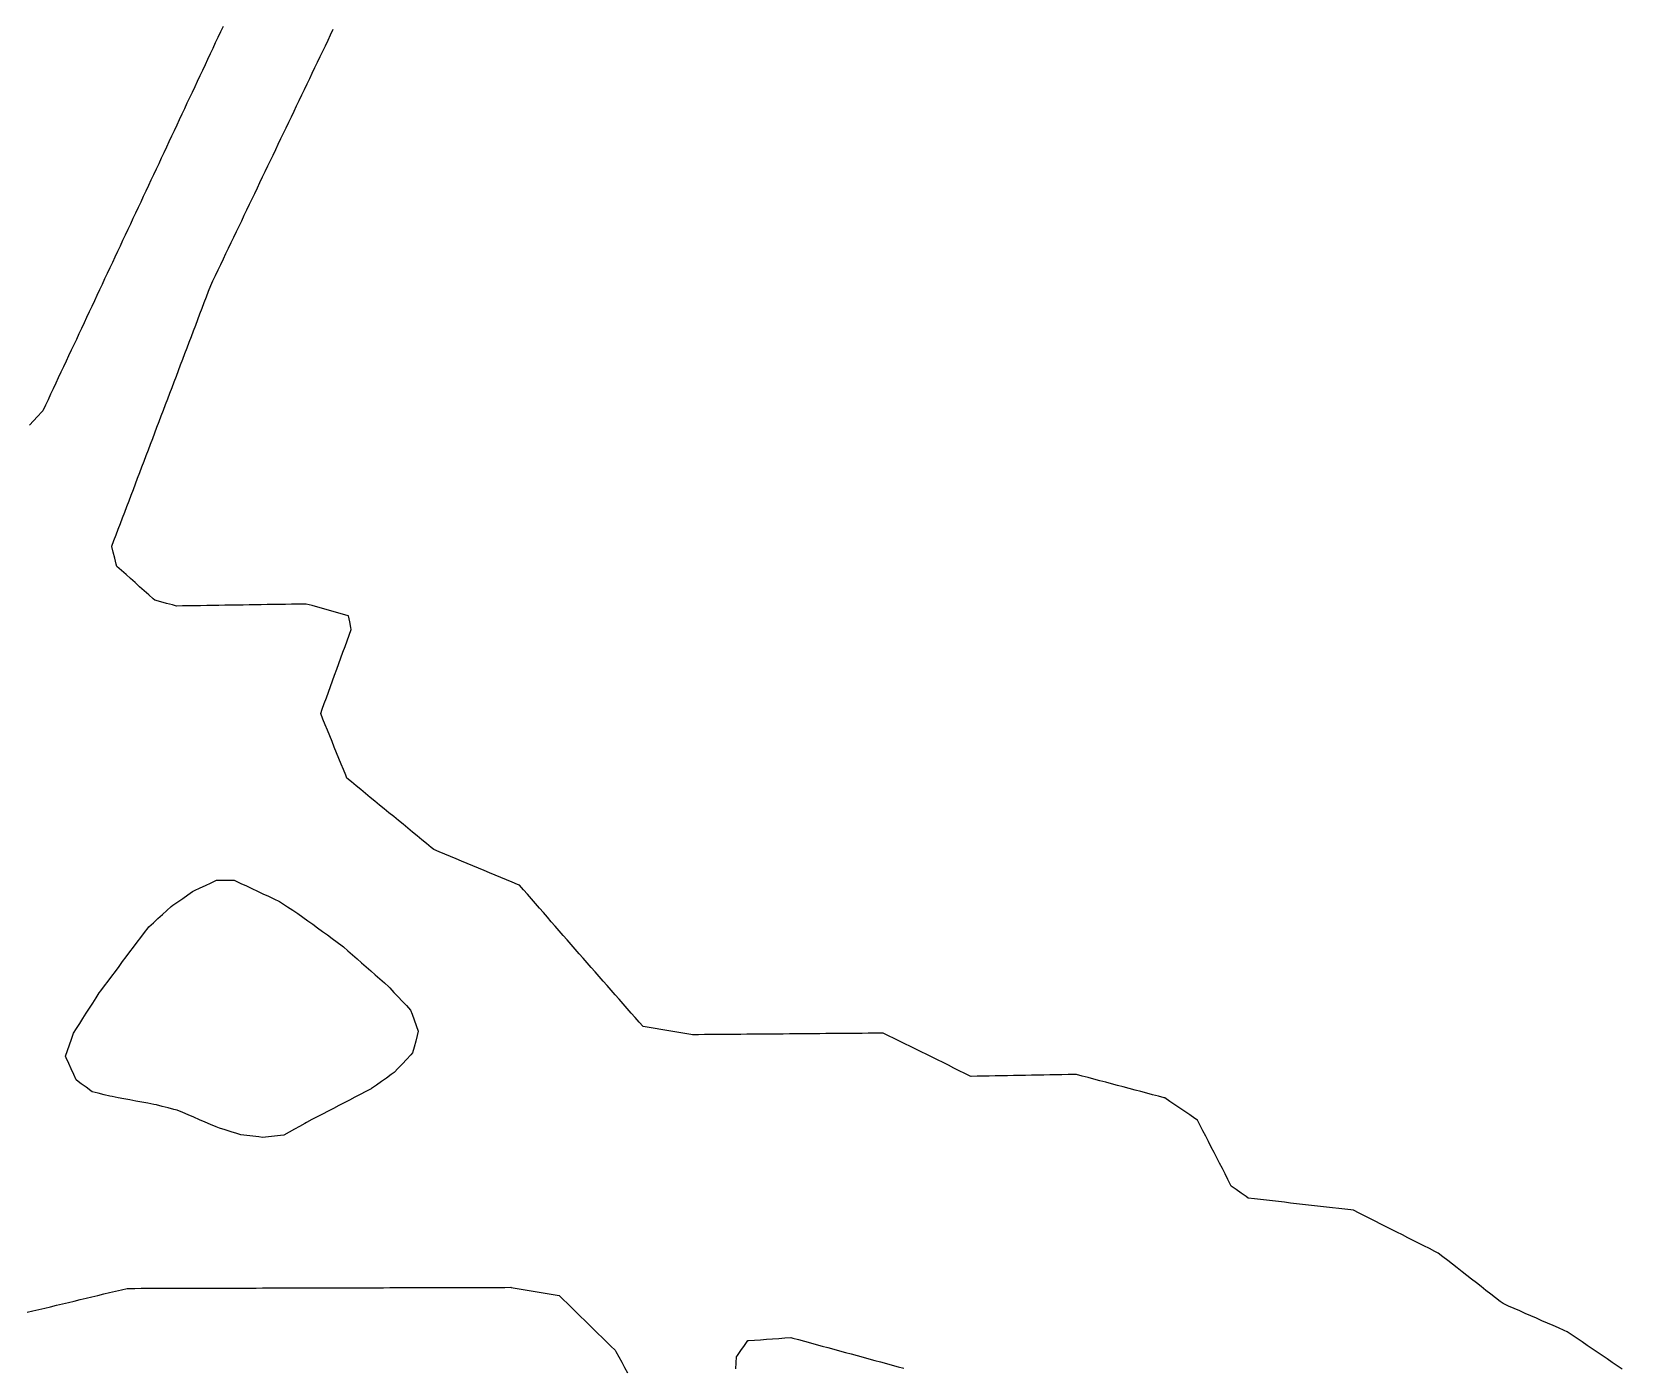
# Model space of a CAD drawing. Header units: millimetres. Extents: x 257 to 2289, y 96 to 1983.
# Drawn here: x 1909.5 to 2171.7, y 1256.8 to 1477.3 of the extents above; entities that cross this region are included whole.
import ezdxf

# ---------------------------------------------------------------- set-up
doc = ezdxf.new("R2010")
doc.units = ezdxf.units.MM
for name, color, linetype in [('ALL_HOLES', 1, 'Continuous'), ('ALL_ISLANDS', 7, 'Continuous'), ('OUTLINE_ISLAND_01', 7, 'Continuous'), ('OUTLINE_ISLAND_01_HOLE_58', 1, 'Continuous')]:
    doc.layers.add(name, color=color, linetype=linetype)

msp = doc.modelspace()

# ---------------------------------------------------------------- linework, layer by layer
at = {"layer": 'ALL_HOLES'}
msp.add_lwpolyline([(1915.0079, 1308.306), (1915.3365, 1309.2505), (1915.665, 1310.195), (1915.9935, 1311.1394), (1916.3221, 1312.0839), (1916.812, 1312.8503), (1917.3507, 1313.6928), (1917.8893, 1314.5353), (1918.428, 1315.3779), (1918.9666, 1316.2204), (1919.5053, 1317.0629), (1920.0439, 1317.9055), (1920.5826, 1318.748), (1920.8434, 1319.0962), (1921.4429, 1319.8966), (1922.0424, 1320.697), (1922.642, 1321.4973), (1923.2415, 1322.2977), (1923.841, 1323.098), (1924.4405, 1323.8984), (1925.04, 1324.6988), (1925.6396, 1325.4991), (1926.2391, 1326.2995), (1926.8386, 1327.0998), (1927.4381, 1327.9002), (1928.0376, 1328.7006), (1928.6371, 1329.5009), (1928.7836, 1329.6358), (1929.5192, 1330.3133), (1930.2548, 1330.9907), (1930.9903, 1331.6682), (1931.7259, 1332.3456), (1932.4615, 1333.0231), (1932.7025, 1333.1917), (1933.522, 1333.7648), (1934.3415, 1334.3378), (1935.161, 1334.9109), (1935.9805, 1335.484), (1936.3039, 1335.634), (1937.2111, 1336.0547), (1938.1182, 1336.4754), (1939.0254, 1336.8962), (1939.9326, 1337.3169), (1940.8194, 1337.3285), (1941.8193, 1337.3416), (1942.8192, 1337.3548), (1943.0512, 1337.2451), (1943.9553, 1336.8178), (1944.8594, 1336.3905), (1945.7635, 1335.9632), (1946.6676, 1335.5359), (1947.5717, 1335.1086), (1948.4758, 1334.6813), (1949.3799, 1334.254), (1950.284, 1333.8267), (1950.8135, 1333.4826), (1951.652, 1332.9377), (1952.4905, 1332.3928), (1953.329, 1331.8478), (1953.351, 1331.8318), (1954.1591, 1331.2427), (1954.9672, 1330.6536), (1955.7753, 1330.0646), (1956.5834, 1329.4755), (1957.3915, 1328.8865), (1958.1995, 1328.2974), (1959.0076, 1327.7083), (1959.8157, 1327.1193), (1960.6238, 1326.5302), (1960.8398, 1326.3401), (1961.5905, 1325.6794), (1962.3412, 1325.0188), (1963.0919, 1324.3581), (1963.8426, 1323.6975), (1964.5933, 1323.0368), (1965.344, 1322.3762), (1966.0947, 1321.7155), (1966.8454, 1321.0548), (1967.596, 1320.3942), (1968.3467, 1319.7335), (1968.5028, 1319.5664), (1969.1854, 1318.8356), (1969.868, 1318.1049), (1970.5506, 1317.3741), (1971.2332, 1316.6433), (1971.9158, 1315.9125), (1972.1591, 1315.251), (1972.5044, 1314.3125), (1972.8497, 1313.3741), (1973.195, 1312.4356), (1973.0142, 1311.7424), (1972.7616, 1310.7749), (1972.5091, 1309.8073), (1972.2566, 1308.8397), (1971.9501, 1308.5123), (1971.2666, 1307.7824), (1970.5831, 1307.0525), (1969.8996, 1306.3225), (1969.2161, 1305.5926), (1968.7459, 1305.2611), (1967.9286, 1304.6848), (1967.1113, 1304.1086), (1966.294, 1303.5324), (1965.4767, 1302.9561), (1965.4039, 1302.9182), (1964.517, 1302.4561), (1963.6302, 1301.9941), (1962.7433, 1301.532), (1961.8564, 1301.07), (1960.9696, 1300.6079), (1960.0827, 1300.1459), (1959.1959, 1299.6838), (1958.309, 1299.2218), (1957.4222, 1298.7598), (1956.5353, 1298.2977), (1955.6485, 1297.8357), (1954.7616, 1297.3736), (1954.4966, 1297.2242), (1953.6255, 1296.7329), (1952.7545, 1296.2417), (1951.8834, 1295.7505), (1951.0124, 1295.2593), (1950.4688, 1295.2052), (1949.4737, 1295.1061), (1948.4786, 1295.0069), (1947.4835, 1294.9078), (1946.8832, 1294.979), (1945.8902, 1295.0966), (1944.8971, 1295.2143), (1943.9041, 1295.332), (1943.2781, 1295.5288), (1942.3242, 1295.8287), (1941.3702, 1296.1286), (1940.4162, 1296.4285), (1939.863, 1296.6624), (1938.9419, 1297.0517), (1938.0208, 1297.4411), (1937.0998, 1297.8305), (1936.1787, 1298.2198), (1935.2576, 1298.6092), (1934.3365, 1298.9985), (1933.4154, 1299.3879), (1932.9042, 1299.52), (1931.936, 1299.7701), (1930.9678, 1300.0203), (1929.9996, 1300.2704), (1929.5712, 1300.3505), (1928.5883, 1300.5344), (1927.6054, 1300.7183), (1926.6224, 1300.9022), (1925.6395, 1301.0861), (1924.6565, 1301.27), (1923.6736, 1301.4539), (1922.6906, 1301.6377), (1922.3394, 1301.7221), (1921.3671, 1301.9555), (1920.3947, 1302.189), (1919.4223, 1302.4224), (1919.213, 1302.5776), (1918.4095, 1303.1729), (1917.606, 1303.7682), (1916.8026, 1304.3636), (1916.794, 1304.3825), (1916.3797, 1305.2926), (1915.9654, 1306.2027), (1915.5511, 1307.1129), (1915.1367, 1308.023)], close=True, dxfattribs=at)
at = {"layer": 'ALL_ISLANDS'}
for points in [[(1940.9917, 1478.169), (1940.5674, 1477.2635), (1940.143, 1476.358), (1939.7186, 1475.4526), (1939.2942, 1474.5471), (1938.8699, 1473.6416), (1938.4455, 1472.7361), (1938.0211, 1471.8306), (1937.5967, 1470.9251), (1937.1724, 1470.0196), (1936.748, 1469.1141), (1936.3236, 1468.2087), (1935.8992, 1467.3032), (1935.4749, 1466.3977), (1935.0505, 1465.4922), (1934.6261, 1464.5867), (1934.2017, 1463.6812), (1933.7774, 1462.7757), (1933.353, 1461.8703), (1932.9286, 1460.9648), (1932.5042, 1460.0593), (1932.0799, 1459.1538), (1931.6555, 1458.2483), (1931.2311, 1457.3428), (1930.8067, 1456.4373), (1930.3824, 1455.5318), (1929.958, 1454.6264), (1929.5336, 1453.7209), (1929.1092, 1452.8154), (1928.6849, 1451.9099), (1928.2605, 1451.0044), (1927.8361, 1450.0989), (1927.4117, 1449.1934), (1926.9874, 1448.288), (1926.563, 1447.3825), (1926.1386, 1446.477), (1925.7142, 1445.5715), (1925.2899, 1444.666), (1924.8655, 1443.7605), (1924.4411, 1442.855), (1924.0167, 1441.9496), (1923.5924, 1441.0441), (1923.168, 1440.1386), (1922.7436, 1439.2331), (1922.3192, 1438.3276), (1921.8949, 1437.4221), (1921.4705, 1436.5166), (1921.0461, 1435.6111), (1920.6217, 1434.7057), (1920.1974, 1433.8002), (1919.773, 1432.8947), (1919.3486, 1431.9892), (1918.9242, 1431.0837), (1918.4999, 1430.1782), (1918.0755, 1429.2727), (1917.6511, 1428.3673), (1917.2267, 1427.4618), (1916.8024, 1426.5563), (1916.378, 1425.6508), (1915.9536, 1424.7453), (1915.5292, 1423.8398), (1915.1049, 1422.9343), (1914.6805, 1422.0289), (1914.2561, 1421.1234), (1913.8317, 1420.2179), (1913.4074, 1419.3124), (1912.983, 1418.4069), (1912.5586, 1417.5014), (1912.1342, 1416.5959), (1911.7099, 1415.6904), (1911.2855, 1414.785), (1911.1008, 1414.5848), (1910.4226, 1413.8498), (1909.7445, 1413.1149), (1909.0663, 1412.38)], [(2171.7333, 1256.6641), (2170.907, 1257.2273), (2170.0807, 1257.7905), (2169.2544, 1258.3537), (2168.4281, 1258.9169), (2167.6017, 1259.4801), (2166.7754, 1260.0433), (2165.9491, 1260.6065), (2165.1228, 1261.1697), (2164.2964, 1261.7329), (2163.4701, 1262.2961), (2162.6438, 1262.8593), (2162.1559, 1263.0727), (2161.2397, 1263.4735), (2160.3236, 1263.8743), (2159.4074, 1264.2751), (2158.4912, 1264.6759), (2157.5751, 1265.0767), (2156.6589, 1265.4775), (2155.7427, 1265.8783), (2154.8266, 1266.2791), (2153.9104, 1266.6799), (2152.9942, 1267.0807), (2152.0781, 1267.4815), (2151.6363, 1267.8264), (2150.848, 1268.4418), (2150.0597, 1269.0571), (2149.2714, 1269.6724), (2148.4832, 1270.2877), (2147.6949, 1270.9031), (2146.9066, 1271.5184), (2146.1183, 1272.1337), (2145.3301, 1272.749), (2144.5418, 1273.3644), (2143.7535, 1273.9797), (2142.9653, 1274.595), (2142.177, 1275.2103), (2141.3887, 1275.8257), (2140.8306, 1276.1079), (2139.9382, 1276.5592), (2139.0459, 1277.0106), (2138.1535, 1277.4619), (2137.2611, 1277.9132), (2136.3688, 1278.3645), (2135.4764, 1278.8158), (2134.584, 1279.2671), (2133.6917, 1279.7184), (2132.7993, 1280.1698), (2131.9069, 1280.6211), (2131.0146, 1281.0724), (2130.1222, 1281.5237), (2129.2299, 1281.975), (2128.3375, 1282.4263), (2127.4451, 1282.8776), (2126.965, 1282.9334), (2125.9716, 1283.0487), (2124.9783, 1283.1639), (2123.985, 1283.2792), (2122.9916, 1283.3945), (2121.9983, 1283.5098), (2121.005, 1283.6251), (2120.0116, 1283.7403), (2119.0183, 1283.8556), (2118.025, 1283.9709), (2117.0316, 1284.0862), (2116.0383, 1284.2015), (2115.045, 1284.3168), (2114.0516, 1284.432), (2113.0583, 1284.5473), (2112.065, 1284.6626), (2111.0716, 1284.7779), (2110.0783, 1284.8932), (2109.7245, 1285.1433), (2108.908, 1285.7206), (2108.0915, 1286.2979), (2107.275, 1286.8752), (2107.1623, 1287.0949), (2106.706, 1287.9847), (2106.2497, 1288.8745), (2105.7933, 1289.7644), (2105.337, 1290.6542), (2104.8807, 1291.544), (2104.4244, 1292.4338), (2103.968, 1293.3236), (2103.5117, 1294.2134), (2103.0554, 1295.1032), (2102.5991, 1295.9931), (2102.1428, 1296.8829), (2101.6864, 1297.7727), (2101.2825, 1298.047), (2100.4552, 1298.6088), (2099.6279, 1299.1705), (2098.8006, 1299.7323), (2097.9733, 1300.2941), (2097.146, 1300.8558), (2096.3187, 1301.4176), (2096.2221, 1301.4432), (2095.2556, 1301.6998), (2094.2891, 1301.9565), (2093.3226, 1302.2131), (2092.356, 1302.4697), (2091.3895, 1302.7263), (2090.423, 1302.9829), (2089.4565, 1303.2395), (2088.49, 1303.4961), (2087.5235, 1303.7527), (2086.557, 1304.0094), (2085.5904, 1304.266), (2084.6239, 1304.5226), (2083.6574, 1304.7792), (2082.6909, 1305.0358), (2081.7244, 1305.2924), (2081.3408, 1305.2852), (2080.341, 1305.2662), (2079.3412, 1305.2472), (2078.3413, 1305.2283), (2077.3415, 1305.2093), (2076.3417, 1305.1903), (2075.3419, 1305.1714), (2074.342, 1305.1524), (2073.3422, 1305.1334), (2072.3424, 1305.1145), (2071.3426, 1305.0955), (2070.3428, 1305.0765), (2069.3429, 1305.0576), (2068.3431, 1305.0386), (2067.3433, 1305.0196), (2066.3435, 1305.0007), (2065.3437, 1304.9817), (2064.3438, 1304.9628), (2064.211, 1305.0282), (2063.314, 1305.4704), (2062.4171, 1305.9125), (2061.5201, 1306.3546), (2060.6232, 1306.7967), (2059.7262, 1307.2389), (2058.8293, 1307.681), (2057.9323, 1308.1231), (2057.0354, 1308.5652), (2056.1384, 1309.0074), (2055.2415, 1309.4495), (2054.3445, 1309.8916), (2053.4475, 1310.3337), (2052.5506, 1310.7759), (2051.6536, 1311.218), (2050.7567, 1311.6601), (2049.8597, 1312.1022), (2049.3915, 1312.0983), (2048.3915, 1312.09), (2047.3916, 1312.0816), (2046.3916, 1312.0733), (2045.3916, 1312.065), (2044.3917, 1312.0566), (2043.3917, 1312.0483), (2042.3917, 1312.0399), (2041.3918, 1312.0316), (2040.3918, 1312.0232), (2039.3918, 1312.0149), (2038.3919, 1312.0065), (2037.3919, 1311.9982), (2036.3919, 1311.9899), (2035.392, 1311.9815), (2034.392, 1311.9732), (2033.3921, 1311.9648), (2032.3921, 1311.9565), (2031.3921, 1311.9481), (2030.3922, 1311.9398), (2029.3922, 1311.9314), (2028.3922, 1311.9231), (2027.3923, 1311.9148), (2026.3923, 1311.9064), (2025.3923, 1311.8981), (2024.3924, 1311.8897), (2023.3924, 1311.8814), (2022.3924, 1311.873), (2021.3925, 1311.8647), (2020.3925, 1311.8563), (2019.3925, 1311.848), (2018.3926, 1311.8397), (2018.1517, 1311.8792), (2017.1649, 1312.0412), (2016.1781, 1312.2032), (2015.1913, 1312.3653), (2014.2045, 1312.5273), (2013.2177, 1312.6893), (2012.231, 1312.8513), (2011.2442, 1313.0133), (2010.2574, 1313.1753), (2009.607, 1313.9198), (2008.949, 1314.6729), (2008.2911, 1315.426), (2007.6332, 1316.1791), (2006.9753, 1316.9322), (2006.3173, 1317.6852), (2005.6594, 1318.4383), (2005.0015, 1319.1914), (2004.3435, 1319.9445), (2003.6856, 1320.6976), (2003.0277, 1321.4506), (2002.3698, 1322.2037), (2001.7118, 1322.9568), (2001.0539, 1323.7099), (2000.396, 1324.463), (1999.7381, 1325.2161), (1999.0801, 1325.9691), (1998.4222, 1326.7222), (1997.7643, 1327.4753), (1997.1064, 1328.2284), (1996.4484, 1328.9815), (1995.7905, 1329.7345), (1995.1326, 1330.4876), (1994.4746, 1331.2407), (1993.8167, 1331.9938), (1993.1588, 1332.7469), (1992.5009, 1333.5), (1991.8429, 1334.253), (1991.185, 1335.0061), (1990.5271, 1335.7592), (1989.8692, 1336.5123), (1989.579, 1336.633), (1988.6557, 1337.0173), (1987.7325, 1337.4015), (1986.8092, 1337.7857), (1985.886, 1338.1699), (1984.9627, 1338.5541), (1984.0395, 1338.9383), (1983.1162, 1339.3225), (1982.193, 1339.7067), (1981.2697, 1340.0909), (1980.3465, 1340.4751), (1979.4232, 1340.8593), (1978.5, 1341.2435), (1977.5767, 1341.6277), (1976.6535, 1342.0119), (1975.7302, 1342.3961), (1975.3107, 1342.7415), (1974.5387, 1343.3771), (1973.7667, 1344.0127), (1972.9947, 1344.6483), (1972.2226, 1345.2839), (1971.4506, 1345.9195), (1970.6786, 1346.5551), (1969.9065, 1347.1906), (1969.1345, 1347.8262), (1968.3625, 1348.4618), (1967.5905, 1349.0974), (1966.8184, 1349.733), (1966.0464, 1350.3686), (1965.2744, 1351.0042), (1964.5024, 1351.6398), (1963.7303, 1352.2754), (1962.9583, 1352.911), (1962.1863, 1353.5465), (1961.4143, 1354.1821), (1961.225, 1354.6493), (1960.8496, 1355.5761), (1960.4741, 1356.503), (1960.0987, 1357.4298), (1959.7233, 1358.3567), (1959.3478, 1359.2835), (1958.9724, 1360.2104), (1958.597, 1361.1372), (1958.2215, 1362.0641), (1957.8461, 1362.9909), (1957.4706, 1363.9178), (1957.0952, 1364.8446), (1957.3505, 1365.5463), (1957.6924, 1366.4861), (1958.0343, 1367.4258), (1958.3762, 1368.3656), (1958.7181, 1369.3053), (1959.06, 1370.245), (1959.4019, 1371.1848), (1959.7438, 1372.1245), (1960.0857, 1373.0642), (1960.4276, 1374.004), (1960.7695, 1374.9437), (1961.1114, 1375.8834), (1961.4533, 1376.8232), (1961.7952, 1377.7629), (1962.1371, 1378.7027), (1962.0774, 1379.0008), (1961.881, 1379.9813), (1961.6847, 1380.9618), (1961.4545, 1381.0256), (1960.4909, 1381.2927), (1959.5272, 1381.5599), (1958.5636, 1381.827), (1957.5999, 1382.0941), (1956.6362, 1382.3612), (1955.6726, 1382.6284), (1954.7089, 1382.8955), (1954.2945, 1382.8889), (1953.2947, 1382.8729), (1952.2948, 1382.8569), (1951.2949, 1382.8409), (1950.2951, 1382.8249), (1949.2952, 1382.8089), (1948.2953, 1382.7929), (1947.2954, 1382.7769), (1946.2956, 1382.761), (1945.2957, 1382.745), (1944.2958, 1382.729), (1943.296, 1382.713), (1942.2961, 1382.697), (1941.2962, 1382.681), (1940.2963, 1382.665), (1939.2965, 1382.6491), (1938.2966, 1382.6331), (1937.2967, 1382.6171), (1936.2968, 1382.6011), (1935.297, 1382.5851), (1934.2971, 1382.5691), (1933.2972, 1382.5531), (1932.6392, 1382.7374), (1931.6762, 1383.0072), (1930.7133, 1383.2769), (1929.7504, 1383.5466), (1929.4934, 1383.7731), (1928.7432, 1384.4344), (1927.9931, 1385.0956), (1927.2429, 1385.7569), (1926.4928, 1386.4181), (1925.7426, 1387.0794), (1924.9924, 1387.7407), (1924.2423, 1388.4019), (1923.4921, 1389.0632), (1923.3826, 1389.4873), (1923.1326, 1390.4555), (1922.8825, 1391.4237), (1922.6325, 1392.392), (1922.6553, 1392.452), (1923.0098, 1393.387), (1923.3644, 1394.3221), (1923.719, 1395.2571), (1924.0736, 1396.1921), (1924.4281, 1397.1271), (1924.7827, 1398.0622), (1925.1373, 1398.9972), (1925.4919, 1399.9322), (1925.8464, 1400.8673), (1926.201, 1401.8023), (1926.5556, 1402.7373), (1926.9102, 1403.6723), (1927.2647, 1404.6074), (1927.6193, 1405.5424), (1927.9739, 1406.4774), (1928.3285, 1407.4125), (1928.683, 1408.3475), (1929.0376, 1409.2825), (1929.3922, 1410.2175), (1929.7468, 1411.1526), (1930.1013, 1412.0876), (1930.4559, 1413.0226), (1930.8105, 1413.9576), (1931.1651, 1414.8927), (1931.5196, 1415.8277), (1931.8742, 1416.7627), (1932.2288, 1417.6978), (1932.5833, 1418.6328), (1932.9379, 1419.5678), (1933.2925, 1420.5028), (1933.6471, 1421.4379), (1934.0016, 1422.3729), (1934.3562, 1423.3079), (1934.7108, 1424.243), (1935.0654, 1425.178), (1935.4199, 1426.113), (1935.7745, 1427.048), (1936.1291, 1427.9831), (1936.4837, 1428.9181), (1936.8382, 1429.8531), (1937.1928, 1430.7882), (1937.5474, 1431.7232), (1937.902, 1432.6582), (1938.2565, 1433.5932), (1938.6111, 1434.5283), (1938.9657, 1435.4633), (1939.3221, 1436.2084), (1939.7536, 1437.1105), (1940.1851, 1438.0126), (1940.6166, 1438.9147), (1941.0481, 1439.8168), (1941.4797, 1440.7189), (1941.9112, 1441.621), (1942.3427, 1442.5231), (1942.7742, 1443.4252), (1943.2057, 1444.3273), (1943.6372, 1445.2294), (1944.0688, 1446.1315), (1944.5003, 1447.0336), (1944.9318, 1447.9357), (1945.3633, 1448.8378), (1945.7948, 1449.7399), (1946.2263, 1450.642), (1946.6579, 1451.5441), (1947.0894, 1452.4462), (1947.5209, 1453.3483), (1947.9524, 1454.2504), (1948.3839, 1455.1526), (1948.8154, 1456.0547), (1949.247, 1456.9568), (1949.6785, 1457.8589), (1950.11, 1458.761), (1950.5415, 1459.6631), (1950.973, 1460.5652), (1951.4045, 1461.4673), (1951.8361, 1462.3694), (1952.2676, 1463.2715), (1952.6991, 1464.1736), (1953.1306, 1465.0757), (1953.5621, 1465.9778), (1953.9936, 1466.8799), (1954.4252, 1467.782), (1954.8567, 1468.6841), (1955.2882, 1469.5862), (1955.7197, 1470.4883), (1956.1512, 1471.3904), (1956.5827, 1472.2925), (1957.0143, 1473.1947), (1957.4458, 1474.0968), (1957.8773, 1474.9989), (1958.3088, 1475.901), (1958.7403, 1476.8031), (1959.1718, 1477.7052)], [(1908.6768, 1266.0511), (1909.6494, 1266.2838), (1910.6219, 1266.5164), (1911.5945, 1266.7491), (1912.5671, 1266.9817), (1913.5396, 1267.2144), (1914.5122, 1267.447), (1915.4847, 1267.6796), (1916.4573, 1267.9123), (1917.4299, 1268.1449), (1918.4024, 1268.3776), (1919.375, 1268.6102), (1920.3476, 1268.8429), (1921.3201, 1269.0755), (1922.2927, 1269.3081), (1923.2652, 1269.5408), (1924.2378, 1269.7734), (1925.2104, 1270.0061), (1925.4746, 1270.0068), (1926.4746, 1270.0094), (1927.4746, 1270.0121), (1928.4746, 1270.0148), (1929.4746, 1270.0174), (1930.4746, 1270.0201), (1931.4746, 1270.0228), (1932.4746, 1270.0254), (1933.4746, 1270.0281), (1934.4746, 1270.0308), (1935.4746, 1270.0334), (1936.4746, 1270.0361), (1937.4746, 1270.0388), (1938.4746, 1270.0414), (1939.4746, 1270.0441), (1940.4746, 1270.0468), (1941.4746, 1270.0494), (1942.4746, 1270.0521), (1943.4746, 1270.0548), (1944.4746, 1270.0574), (1945.4746, 1270.0601), (1946.4746, 1270.0628), (1947.4746, 1270.0654), (1948.4746, 1270.0681), (1949.4745, 1270.0708), (1950.4745, 1270.0734), (1951.4745, 1270.0761), (1952.4745, 1270.0787), (1953.4745, 1270.0814), (1954.4745, 1270.0841), (1955.4745, 1270.0867), (1956.4745, 1270.0894), (1957.4745, 1270.0921), (1958.4745, 1270.0947), (1959.4745, 1270.0974), (1960.4745, 1270.1001), (1961.4745, 1270.1027), (1962.4745, 1270.1054), (1963.4745, 1270.1081), (1964.4745, 1270.1107), (1965.4745, 1270.1134), (1966.4745, 1270.1161), (1967.4745, 1270.1187), (1968.4745, 1270.1214), (1969.4745, 1270.1241), (1970.4745, 1270.1267), (1971.4745, 1270.1294), (1972.4745, 1270.1321), (1973.4745, 1270.1347), (1974.4745, 1270.1374), (1975.4745, 1270.1401), (1976.4745, 1270.1427), (1977.4744, 1270.1454), (1978.4744, 1270.1481), (1979.4744, 1270.1507), (1980.4744, 1270.1534), (1981.4744, 1270.1561), (1982.4744, 1270.1587), (1983.4744, 1270.1614), (1984.4744, 1270.1641), (1985.4744, 1270.1667), (1986.4744, 1270.1694), (1987.4744, 1270.172), (1988.4744, 1270.1747), (1988.53, 1270.1654), (1989.5162, 1270), (1990.5025, 1269.8346), (1991.4887, 1269.6692), (1992.4749, 1269.5039), (1993.4612, 1269.3385), (1994.4474, 1269.1731), (1995.4336, 1269.0077), (1996.4198, 1268.8423), (1997.0964, 1268.1804), (1997.8112, 1267.4811), (1998.526, 1266.7818), (1999.2408, 1266.0824), (1999.9556, 1265.3831), (2000.6704, 1264.6838), (2001.3852, 1263.9844), (2002.1, 1263.2851), (2002.8148, 1262.5858), (2003.5296, 1261.8865), (2004.2444, 1261.1871), (2004.9592, 1260.4878), (2005.674, 1259.7885), (2005.7894, 1259.5743), (2006.2638, 1258.694), (2006.7382, 1257.8137), (2007.2126, 1256.9334), (2007.6869, 1256.0531)], [(2025.5505, 1256.7034), (2025.605, 1257.7019), (2025.6595, 1258.7004), (2025.8156, 1258.9232), (2026.3892, 1259.7423), (2026.9629, 1260.5614), (2027.5365, 1261.3805), (2027.6399, 1261.3881), (2028.6372, 1261.4611), (2029.6346, 1261.5341), (2030.6319, 1261.6071), (2031.6292, 1261.68), (2032.6266, 1261.753), (2033.6239, 1261.826), (2034.6212, 1261.899), (2034.9551, 1261.808), (2035.92, 1261.5452), (2036.8848, 1261.2823), (2037.8496, 1261.0194), (2038.8144, 1260.7565), (2039.7793, 1260.4937), (2040.7441, 1260.2308), (2041.7089, 1259.9679), (2042.6738, 1259.7051), (2043.6386, 1259.4422), (2044.6034, 1259.1793), (2045.5683, 1258.9165), (2046.5331, 1258.6536), (2047.4979, 1258.3907), (2048.4628, 1258.1279), (2049.4276, 1257.865), (2050.3924, 1257.6021), (2051.3573, 1257.3392), (2052.3221, 1257.0764), (2053.2869, 1256.8135)]]:
    msp.add_lwpolyline(points, dxfattribs=at)
at = {"layer": 'OUTLINE_ISLAND_01'}
for points in [[(1940.9917, 1478.169), (1940.5674, 1477.2635), (1940.143, 1476.358), (1939.7186, 1475.4526), (1939.2942, 1474.5471), (1938.8699, 1473.6416), (1938.4455, 1472.7361), (1938.0211, 1471.8306), (1937.5967, 1470.9251), (1937.1724, 1470.0196), (1936.748, 1469.1141), (1936.3236, 1468.2087), (1935.8992, 1467.3032), (1935.4749, 1466.3977), (1935.0505, 1465.4922), (1934.6261, 1464.5867), (1934.2017, 1463.6812), (1933.7774, 1462.7757), (1933.353, 1461.8703), (1932.9286, 1460.9648), (1932.5042, 1460.0593), (1932.0799, 1459.1538), (1931.6555, 1458.2483), (1931.2311, 1457.3428), (1930.8067, 1456.4373), (1930.3824, 1455.5318), (1929.958, 1454.6264), (1929.5336, 1453.7209), (1929.1092, 1452.8154), (1928.6849, 1451.9099), (1928.2605, 1451.0044), (1927.8361, 1450.0989), (1927.4117, 1449.1934), (1926.9874, 1448.288), (1926.563, 1447.3825), (1926.1386, 1446.477), (1925.7142, 1445.5715), (1925.2899, 1444.666), (1924.8655, 1443.7605), (1924.4411, 1442.855), (1924.0167, 1441.9496), (1923.5924, 1441.0441), (1923.168, 1440.1386), (1922.7436, 1439.2331), (1922.3192, 1438.3276), (1921.8949, 1437.4221), (1921.4705, 1436.5166), (1921.0461, 1435.6111), (1920.6217, 1434.7057), (1920.1974, 1433.8002), (1919.773, 1432.8947), (1919.3486, 1431.9892), (1918.9242, 1431.0837), (1918.4999, 1430.1782), (1918.0755, 1429.2727), (1917.6511, 1428.3673), (1917.2267, 1427.4618), (1916.8024, 1426.5563), (1916.378, 1425.6508), (1915.9536, 1424.7453), (1915.5292, 1423.8398), (1915.1049, 1422.9343), (1914.6805, 1422.0289), (1914.2561, 1421.1234), (1913.8317, 1420.2179), (1913.4074, 1419.3124), (1912.983, 1418.4069), (1912.5586, 1417.5014), (1912.1342, 1416.5959), (1911.7099, 1415.6904), (1911.2855, 1414.785), (1911.1008, 1414.5848), (1910.4226, 1413.8498), (1909.7445, 1413.1149), (1909.0663, 1412.38)], [(2171.7333, 1256.6641), (2170.907, 1257.2273), (2170.0807, 1257.7905), (2169.2544, 1258.3537), (2168.4281, 1258.9169), (2167.6017, 1259.4801), (2166.7754, 1260.0433), (2165.9491, 1260.6065), (2165.1228, 1261.1697), (2164.2964, 1261.7329), (2163.4701, 1262.2961), (2162.6438, 1262.8593), (2162.1559, 1263.0727), (2161.2397, 1263.4735), (2160.3236, 1263.8743), (2159.4074, 1264.2751), (2158.4912, 1264.6759), (2157.5751, 1265.0767), (2156.6589, 1265.4775), (2155.7427, 1265.8783), (2154.8266, 1266.2791), (2153.9104, 1266.6799), (2152.9942, 1267.0807), (2152.0781, 1267.4815), (2151.6363, 1267.8264), (2150.848, 1268.4418), (2150.0597, 1269.0571), (2149.2714, 1269.6724), (2148.4832, 1270.2877), (2147.6949, 1270.9031), (2146.9066, 1271.5184), (2146.1183, 1272.1337), (2145.3301, 1272.749), (2144.5418, 1273.3644), (2143.7535, 1273.9797), (2142.9653, 1274.595), (2142.177, 1275.2103), (2141.3887, 1275.8257), (2140.8306, 1276.1079), (2139.9382, 1276.5592), (2139.0459, 1277.0106), (2138.1535, 1277.4619), (2137.2611, 1277.9132), (2136.3688, 1278.3645), (2135.4764, 1278.8158), (2134.584, 1279.2671), (2133.6917, 1279.7184), (2132.7993, 1280.1698), (2131.9069, 1280.6211), (2131.0146, 1281.0724), (2130.1222, 1281.5237), (2129.2299, 1281.975), (2128.3375, 1282.4263), (2127.4451, 1282.8776), (2126.965, 1282.9334), (2125.9716, 1283.0487), (2124.9783, 1283.1639), (2123.985, 1283.2792), (2122.9916, 1283.3945), (2121.9983, 1283.5098), (2121.005, 1283.6251), (2120.0116, 1283.7403), (2119.0183, 1283.8556), (2118.025, 1283.9709), (2117.0316, 1284.0862), (2116.0383, 1284.2015), (2115.045, 1284.3168), (2114.0516, 1284.432), (2113.0583, 1284.5473), (2112.065, 1284.6626), (2111.0716, 1284.7779), (2110.0783, 1284.8932), (2109.7245, 1285.1433), (2108.908, 1285.7206), (2108.0915, 1286.2979), (2107.275, 1286.8752), (2107.1623, 1287.0949), (2106.706, 1287.9847), (2106.2497, 1288.8745), (2105.7933, 1289.7644), (2105.337, 1290.6542), (2104.8807, 1291.544), (2104.4244, 1292.4338), (2103.968, 1293.3236), (2103.5117, 1294.2134), (2103.0554, 1295.1032), (2102.5991, 1295.9931), (2102.1428, 1296.8829), (2101.6864, 1297.7727), (2101.2825, 1298.047), (2100.4552, 1298.6088), (2099.6279, 1299.1705), (2098.8006, 1299.7323), (2097.9733, 1300.2941), (2097.146, 1300.8558), (2096.3187, 1301.4176), (2096.2221, 1301.4432), (2095.2556, 1301.6998), (2094.2891, 1301.9565), (2093.3226, 1302.2131), (2092.356, 1302.4697), (2091.3895, 1302.7263), (2090.423, 1302.9829), (2089.4565, 1303.2395), (2088.49, 1303.4961), (2087.5235, 1303.7527), (2086.557, 1304.0094), (2085.5904, 1304.266), (2084.6239, 1304.5226), (2083.6574, 1304.7792), (2082.6909, 1305.0358), (2081.7244, 1305.2924), (2081.3408, 1305.2852), (2080.341, 1305.2662), (2079.3412, 1305.2472), (2078.3413, 1305.2283), (2077.3415, 1305.2093), (2076.3417, 1305.1903), (2075.3419, 1305.1714), (2074.342, 1305.1524), (2073.3422, 1305.1334), (2072.3424, 1305.1145), (2071.3426, 1305.0955), (2070.3428, 1305.0765), (2069.3429, 1305.0576), (2068.3431, 1305.0386), (2067.3433, 1305.0196), (2066.3435, 1305.0007), (2065.3437, 1304.9817), (2064.3438, 1304.9628), (2064.211, 1305.0282), (2063.314, 1305.4704), (2062.4171, 1305.9125), (2061.5201, 1306.3546), (2060.6232, 1306.7967), (2059.7262, 1307.2389), (2058.8293, 1307.681), (2057.9323, 1308.1231), (2057.0354, 1308.5652), (2056.1384, 1309.0074), (2055.2415, 1309.4495), (2054.3445, 1309.8916), (2053.4475, 1310.3337), (2052.5506, 1310.7759), (2051.6536, 1311.218), (2050.7567, 1311.6601), (2049.8597, 1312.1022), (2049.3915, 1312.0983), (2048.3915, 1312.09), (2047.3916, 1312.0816), (2046.3916, 1312.0733), (2045.3916, 1312.065), (2044.3917, 1312.0566), (2043.3917, 1312.0483), (2042.3917, 1312.0399), (2041.3918, 1312.0316), (2040.3918, 1312.0232), (2039.3918, 1312.0149), (2038.3919, 1312.0065), (2037.3919, 1311.9982), (2036.3919, 1311.9899), (2035.392, 1311.9815), (2034.392, 1311.9732), (2033.3921, 1311.9648), (2032.3921, 1311.9565), (2031.3921, 1311.9481), (2030.3922, 1311.9398), (2029.3922, 1311.9314), (2028.3922, 1311.9231), (2027.3923, 1311.9148), (2026.3923, 1311.9064), (2025.3923, 1311.8981), (2024.3924, 1311.8897), (2023.3924, 1311.8814), (2022.3924, 1311.873), (2021.3925, 1311.8647), (2020.3925, 1311.8563), (2019.3925, 1311.848), (2018.3926, 1311.8397), (2018.1517, 1311.8792), (2017.1649, 1312.0412), (2016.1781, 1312.2032), (2015.1913, 1312.3653), (2014.2045, 1312.5273), (2013.2177, 1312.6893), (2012.231, 1312.8513), (2011.2442, 1313.0133), (2010.2574, 1313.1753), (2009.607, 1313.9198), (2008.949, 1314.6729), (2008.2911, 1315.426), (2007.6332, 1316.1791), (2006.9753, 1316.9322), (2006.3173, 1317.6852), (2005.6594, 1318.4383), (2005.0015, 1319.1914), (2004.3435, 1319.9445), (2003.6856, 1320.6976), (2003.0277, 1321.4506), (2002.3698, 1322.2037), (2001.7118, 1322.9568), (2001.0539, 1323.7099), (2000.396, 1324.463), (1999.7381, 1325.2161), (1999.0801, 1325.9691), (1998.4222, 1326.7222), (1997.7643, 1327.4753), (1997.1064, 1328.2284), (1996.4484, 1328.9815), (1995.7905, 1329.7345), (1995.1326, 1330.4876), (1994.4746, 1331.2407), (1993.8167, 1331.9938), (1993.1588, 1332.7469), (1992.5009, 1333.5), (1991.8429, 1334.253), (1991.185, 1335.0061), (1990.5271, 1335.7592), (1989.8692, 1336.5123), (1989.579, 1336.633), (1988.6557, 1337.0173), (1987.7325, 1337.4015), (1986.8092, 1337.7857), (1985.886, 1338.1699), (1984.9627, 1338.5541), (1984.0395, 1338.9383), (1983.1162, 1339.3225), (1982.193, 1339.7067), (1981.2697, 1340.0909), (1980.3465, 1340.4751), (1979.4232, 1340.8593), (1978.5, 1341.2435), (1977.5767, 1341.6277), (1976.6535, 1342.0119), (1975.7302, 1342.3961), (1975.3107, 1342.7415), (1974.5387, 1343.3771), (1973.7667, 1344.0127), (1972.9947, 1344.6483), (1972.2226, 1345.2839), (1971.4506, 1345.9195), (1970.6786, 1346.5551), (1969.9065, 1347.1906), (1969.1345, 1347.8262), (1968.3625, 1348.4618), (1967.5905, 1349.0974), (1966.8184, 1349.733), (1966.0464, 1350.3686), (1965.2744, 1351.0042), (1964.5024, 1351.6398), (1963.7303, 1352.2754), (1962.9583, 1352.911), (1962.1863, 1353.5465), (1961.4143, 1354.1821), (1961.225, 1354.6493), (1960.8496, 1355.5761), (1960.4741, 1356.503), (1960.0987, 1357.4298), (1959.7233, 1358.3567), (1959.3478, 1359.2835), (1958.9724, 1360.2104), (1958.597, 1361.1372), (1958.2215, 1362.0641), (1957.8461, 1362.9909), (1957.4706, 1363.9178), (1957.0952, 1364.8446), (1957.3505, 1365.5463), (1957.6924, 1366.4861), (1958.0343, 1367.4258), (1958.3762, 1368.3656), (1958.7181, 1369.3053), (1959.06, 1370.245), (1959.4019, 1371.1848), (1959.7438, 1372.1245), (1960.0857, 1373.0642), (1960.4276, 1374.004), (1960.7695, 1374.9437), (1961.1114, 1375.8834), (1961.4533, 1376.8232), (1961.7952, 1377.7629), (1962.1371, 1378.7027), (1962.0774, 1379.0008), (1961.881, 1379.9813), (1961.6847, 1380.9618), (1961.4545, 1381.0256), (1960.4909, 1381.2927), (1959.5272, 1381.5599), (1958.5636, 1381.827), (1957.5999, 1382.0941), (1956.6362, 1382.3612), (1955.6726, 1382.6284), (1954.7089, 1382.8955), (1954.2945, 1382.8889), (1953.2947, 1382.8729), (1952.2948, 1382.8569), (1951.2949, 1382.8409), (1950.2951, 1382.8249), (1949.2952, 1382.8089), (1948.2953, 1382.7929), (1947.2954, 1382.7769), (1946.2956, 1382.761), (1945.2957, 1382.745), (1944.2958, 1382.729), (1943.296, 1382.713), (1942.2961, 1382.697), (1941.2962, 1382.681), (1940.2963, 1382.665), (1939.2965, 1382.6491), (1938.2966, 1382.6331), (1937.2967, 1382.6171), (1936.2968, 1382.6011), (1935.297, 1382.5851), (1934.2971, 1382.5691), (1933.2972, 1382.5531), (1932.6392, 1382.7374), (1931.6762, 1383.0072), (1930.7133, 1383.2769), (1929.7504, 1383.5466), (1929.4934, 1383.7731), (1928.7432, 1384.4344), (1927.9931, 1385.0956), (1927.2429, 1385.7569), (1926.4928, 1386.4181), (1925.7426, 1387.0794), (1924.9924, 1387.7407), (1924.2423, 1388.4019), (1923.4921, 1389.0632), (1923.3826, 1389.4873), (1923.1326, 1390.4555), (1922.8825, 1391.4237), (1922.6325, 1392.392), (1922.6553, 1392.452), (1923.0098, 1393.387), (1923.3644, 1394.3221), (1923.719, 1395.2571), (1924.0736, 1396.1921), (1924.4281, 1397.1271), (1924.7827, 1398.0622), (1925.1373, 1398.9972), (1925.4919, 1399.9322), (1925.8464, 1400.8673), (1926.201, 1401.8023), (1926.5556, 1402.7373), (1926.9102, 1403.6723), (1927.2647, 1404.6074), (1927.6193, 1405.5424), (1927.9739, 1406.4774), (1928.3285, 1407.4125), (1928.683, 1408.3475), (1929.0376, 1409.2825), (1929.3922, 1410.2175), (1929.7468, 1411.1526), (1930.1013, 1412.0876), (1930.4559, 1413.0226), (1930.8105, 1413.9576), (1931.1651, 1414.8927), (1931.5196, 1415.8277), (1931.8742, 1416.7627), (1932.2288, 1417.6978), (1932.5833, 1418.6328), (1932.9379, 1419.5678), (1933.2925, 1420.5028), (1933.6471, 1421.4379), (1934.0016, 1422.3729), (1934.3562, 1423.3079), (1934.7108, 1424.243), (1935.0654, 1425.178), (1935.4199, 1426.113), (1935.7745, 1427.048), (1936.1291, 1427.9831), (1936.4837, 1428.9181), (1936.8382, 1429.8531), (1937.1928, 1430.7882), (1937.5474, 1431.7232), (1937.902, 1432.6582), (1938.2565, 1433.5932), (1938.6111, 1434.5283), (1938.9657, 1435.4633), (1939.3221, 1436.2084), (1939.7536, 1437.1105), (1940.1851, 1438.0126), (1940.6166, 1438.9147), (1941.0481, 1439.8168), (1941.4797, 1440.7189), (1941.9112, 1441.621), (1942.3427, 1442.5231), (1942.7742, 1443.4252), (1943.2057, 1444.3273), (1943.6372, 1445.2294), (1944.0688, 1446.1315), (1944.5003, 1447.0336), (1944.9318, 1447.9357), (1945.3633, 1448.8378), (1945.7948, 1449.7399), (1946.2263, 1450.642), (1946.6579, 1451.5441), (1947.0894, 1452.4462), (1947.5209, 1453.3483), (1947.9524, 1454.2504), (1948.3839, 1455.1526), (1948.8154, 1456.0547), (1949.247, 1456.9568), (1949.6785, 1457.8589), (1950.11, 1458.761), (1950.5415, 1459.6631), (1950.973, 1460.5652), (1951.4045, 1461.4673), (1951.8361, 1462.3694), (1952.2676, 1463.2715), (1952.6991, 1464.1736), (1953.1306, 1465.0757), (1953.5621, 1465.9778), (1953.9936, 1466.8799), (1954.4252, 1467.782), (1954.8567, 1468.6841), (1955.2882, 1469.5862), (1955.7197, 1470.4883), (1956.1512, 1471.3904), (1956.5827, 1472.2925), (1957.0143, 1473.1947), (1957.4458, 1474.0968), (1957.8773, 1474.9989), (1958.3088, 1475.901), (1958.7403, 1476.8031), (1959.1718, 1477.7052)], [(1908.6768, 1266.0511), (1909.6494, 1266.2838), (1910.6219, 1266.5164), (1911.5945, 1266.7491), (1912.5671, 1266.9817), (1913.5396, 1267.2144), (1914.5122, 1267.447), (1915.4847, 1267.6796), (1916.4573, 1267.9123), (1917.4299, 1268.1449), (1918.4024, 1268.3776), (1919.375, 1268.6102), (1920.3476, 1268.8429), (1921.3201, 1269.0755), (1922.2927, 1269.3081), (1923.2652, 1269.5408), (1924.2378, 1269.7734), (1925.2104, 1270.0061), (1925.4746, 1270.0068), (1926.4746, 1270.0094), (1927.4746, 1270.0121), (1928.4746, 1270.0148), (1929.4746, 1270.0174), (1930.4746, 1270.0201), (1931.4746, 1270.0228), (1932.4746, 1270.0254), (1933.4746, 1270.0281), (1934.4746, 1270.0308), (1935.4746, 1270.0334), (1936.4746, 1270.0361), (1937.4746, 1270.0388), (1938.4746, 1270.0414), (1939.4746, 1270.0441), (1940.4746, 1270.0468), (1941.4746, 1270.0494), (1942.4746, 1270.0521), (1943.4746, 1270.0548), (1944.4746, 1270.0574), (1945.4746, 1270.0601), (1946.4746, 1270.0628), (1947.4746, 1270.0654), (1948.4746, 1270.0681), (1949.4745, 1270.0708), (1950.4745, 1270.0734), (1951.4745, 1270.0761), (1952.4745, 1270.0787), (1953.4745, 1270.0814), (1954.4745, 1270.0841), (1955.4745, 1270.0867), (1956.4745, 1270.0894), (1957.4745, 1270.0921), (1958.4745, 1270.0947), (1959.4745, 1270.0974), (1960.4745, 1270.1001), (1961.4745, 1270.1027), (1962.4745, 1270.1054), (1963.4745, 1270.1081), (1964.4745, 1270.1107), (1965.4745, 1270.1134), (1966.4745, 1270.1161), (1967.4745, 1270.1187), (1968.4745, 1270.1214), (1969.4745, 1270.1241), (1970.4745, 1270.1267), (1971.4745, 1270.1294), (1972.4745, 1270.1321), (1973.4745, 1270.1347), (1974.4745, 1270.1374), (1975.4745, 1270.1401), (1976.4745, 1270.1427), (1977.4744, 1270.1454), (1978.4744, 1270.1481), (1979.4744, 1270.1507), (1980.4744, 1270.1534), (1981.4744, 1270.1561), (1982.4744, 1270.1587), (1983.4744, 1270.1614), (1984.4744, 1270.1641), (1985.4744, 1270.1667), (1986.4744, 1270.1694), (1987.4744, 1270.172), (1988.4744, 1270.1747), (1988.53, 1270.1654), (1989.5162, 1270), (1990.5025, 1269.8346), (1991.4887, 1269.6692), (1992.4749, 1269.5039), (1993.4612, 1269.3385), (1994.4474, 1269.1731), (1995.4336, 1269.0077), (1996.4198, 1268.8423), (1997.0964, 1268.1804), (1997.8112, 1267.4811), (1998.526, 1266.7818), (1999.2408, 1266.0824), (1999.9556, 1265.3831), (2000.6704, 1264.6838), (2001.3852, 1263.9844), (2002.1, 1263.2851), (2002.8148, 1262.5858), (2003.5296, 1261.8865), (2004.2444, 1261.1871), (2004.9592, 1260.4878), (2005.674, 1259.7885), (2005.7894, 1259.5743), (2006.2638, 1258.694), (2006.7382, 1257.8137), (2007.2126, 1256.9334), (2007.6869, 1256.0531)], [(2025.5505, 1256.7034), (2025.605, 1257.7019), (2025.6595, 1258.7004), (2025.8156, 1258.9232), (2026.3892, 1259.7423), (2026.9629, 1260.5614), (2027.5365, 1261.3805), (2027.6399, 1261.3881), (2028.6372, 1261.4611), (2029.6346, 1261.5341), (2030.6319, 1261.6071), (2031.6292, 1261.68), (2032.6266, 1261.753), (2033.6239, 1261.826), (2034.6212, 1261.899), (2034.9551, 1261.808), (2035.92, 1261.5452), (2036.8848, 1261.2823), (2037.8496, 1261.0194), (2038.8144, 1260.7565), (2039.7793, 1260.4937), (2040.7441, 1260.2308), (2041.7089, 1259.9679), (2042.6738, 1259.7051), (2043.6386, 1259.4422), (2044.6034, 1259.1793), (2045.5683, 1258.9165), (2046.5331, 1258.6536), (2047.4979, 1258.3907), (2048.4628, 1258.1279), (2049.4276, 1257.865), (2050.3924, 1257.6021), (2051.3573, 1257.3392), (2052.3221, 1257.0764), (2053.2869, 1256.8135)]]:
    msp.add_lwpolyline(points, dxfattribs=at)
at = {"layer": 'OUTLINE_ISLAND_01_HOLE_58'}
msp.add_lwpolyline([(1915.0079, 1308.306), (1915.3365, 1309.2505), (1915.665, 1310.195), (1915.9935, 1311.1394), (1916.3221, 1312.0839), (1916.812, 1312.8503), (1917.3507, 1313.6928), (1917.8893, 1314.5353), (1918.428, 1315.3779), (1918.9666, 1316.2204), (1919.5053, 1317.0629), (1920.0439, 1317.9055), (1920.5826, 1318.748), (1920.8434, 1319.0962), (1921.4429, 1319.8966), (1922.0424, 1320.697), (1922.642, 1321.4973), (1923.2415, 1322.2977), (1923.841, 1323.098), (1924.4405, 1323.8984), (1925.04, 1324.6988), (1925.6396, 1325.4991), (1926.2391, 1326.2995), (1926.8386, 1327.0998), (1927.4381, 1327.9002), (1928.0376, 1328.7006), (1928.6371, 1329.5009), (1928.7836, 1329.6358), (1929.5192, 1330.3133), (1930.2548, 1330.9907), (1930.9903, 1331.6682), (1931.7259, 1332.3456), (1932.4615, 1333.0231), (1932.7025, 1333.1917), (1933.522, 1333.7648), (1934.3415, 1334.3378), (1935.161, 1334.9109), (1935.9805, 1335.484), (1936.3039, 1335.634), (1937.2111, 1336.0547), (1938.1182, 1336.4754), (1939.0254, 1336.8962), (1939.9326, 1337.3169), (1940.8194, 1337.3285), (1941.8193, 1337.3416), (1942.8192, 1337.3548), (1943.0512, 1337.2451), (1943.9553, 1336.8178), (1944.8594, 1336.3905), (1945.7635, 1335.9632), (1946.6676, 1335.5359), (1947.5717, 1335.1086), (1948.4758, 1334.6813), (1949.3799, 1334.254), (1950.284, 1333.8267), (1950.8135, 1333.4826), (1951.652, 1332.9377), (1952.4905, 1332.3928), (1953.329, 1331.8478), (1953.351, 1331.8318), (1954.1591, 1331.2427), (1954.9672, 1330.6536), (1955.7753, 1330.0646), (1956.5834, 1329.4755), (1957.3915, 1328.8865), (1958.1995, 1328.2974), (1959.0076, 1327.7083), (1959.8157, 1327.1193), (1960.6238, 1326.5302), (1960.8398, 1326.3401), (1961.5905, 1325.6794), (1962.3412, 1325.0188), (1963.0919, 1324.3581), (1963.8426, 1323.6975), (1964.5933, 1323.0368), (1965.344, 1322.3762), (1966.0947, 1321.7155), (1966.8454, 1321.0548), (1967.596, 1320.3942), (1968.3467, 1319.7335), (1968.5028, 1319.5664), (1969.1854, 1318.8356), (1969.868, 1318.1049), (1970.5506, 1317.3741), (1971.2332, 1316.6433), (1971.9158, 1315.9125), (1972.1591, 1315.251), (1972.5044, 1314.3125), (1972.8497, 1313.3741), (1973.195, 1312.4356), (1973.0142, 1311.7424), (1972.7616, 1310.7749), (1972.5091, 1309.8073), (1972.2566, 1308.8397), (1971.9501, 1308.5123), (1971.2666, 1307.7824), (1970.5831, 1307.0525), (1969.8996, 1306.3225), (1969.2161, 1305.5926), (1968.7459, 1305.2611), (1967.9286, 1304.6848), (1967.1113, 1304.1086), (1966.294, 1303.5324), (1965.4767, 1302.9561), (1965.4039, 1302.9182), (1964.517, 1302.4561), (1963.6302, 1301.9941), (1962.7433, 1301.532), (1961.8564, 1301.07), (1960.9696, 1300.6079), (1960.0827, 1300.1459), (1959.1959, 1299.6838), (1958.309, 1299.2218), (1957.4222, 1298.7598), (1956.5353, 1298.2977), (1955.6485, 1297.8357), (1954.7616, 1297.3736), (1954.4966, 1297.2242), (1953.6255, 1296.7329), (1952.7545, 1296.2417), (1951.8834, 1295.7505), (1951.0124, 1295.2593), (1950.4688, 1295.2052), (1949.4737, 1295.1061), (1948.4786, 1295.0069), (1947.4835, 1294.9078), (1946.8832, 1294.979), (1945.8902, 1295.0966), (1944.8971, 1295.2143), (1943.9041, 1295.332), (1943.2781, 1295.5288), (1942.3242, 1295.8287), (1941.3702, 1296.1286), (1940.4162, 1296.4285), (1939.863, 1296.6624), (1938.9419, 1297.0517), (1938.0208, 1297.4411), (1937.0998, 1297.8305), (1936.1787, 1298.2198), (1935.2576, 1298.6092), (1934.3365, 1298.9985), (1933.4154, 1299.3879), (1932.9042, 1299.52), (1931.936, 1299.7701), (1930.9678, 1300.0203), (1929.9996, 1300.2704), (1929.5712, 1300.3505), (1928.5883, 1300.5344), (1927.6054, 1300.7183), (1926.6224, 1300.9022), (1925.6395, 1301.0861), (1924.6565, 1301.27), (1923.6736, 1301.4539), (1922.6906, 1301.6377), (1922.3394, 1301.7221), (1921.3671, 1301.9555), (1920.3947, 1302.189), (1919.4223, 1302.4224), (1919.213, 1302.5776), (1918.4095, 1303.1729), (1917.606, 1303.7682), (1916.8026, 1304.3636), (1916.794, 1304.3825), (1916.3797, 1305.2926), (1915.9654, 1306.2027), (1915.5511, 1307.1129), (1915.1367, 1308.023)], close=True, dxfattribs=at)

doc.saveas('drawing.dxf')
